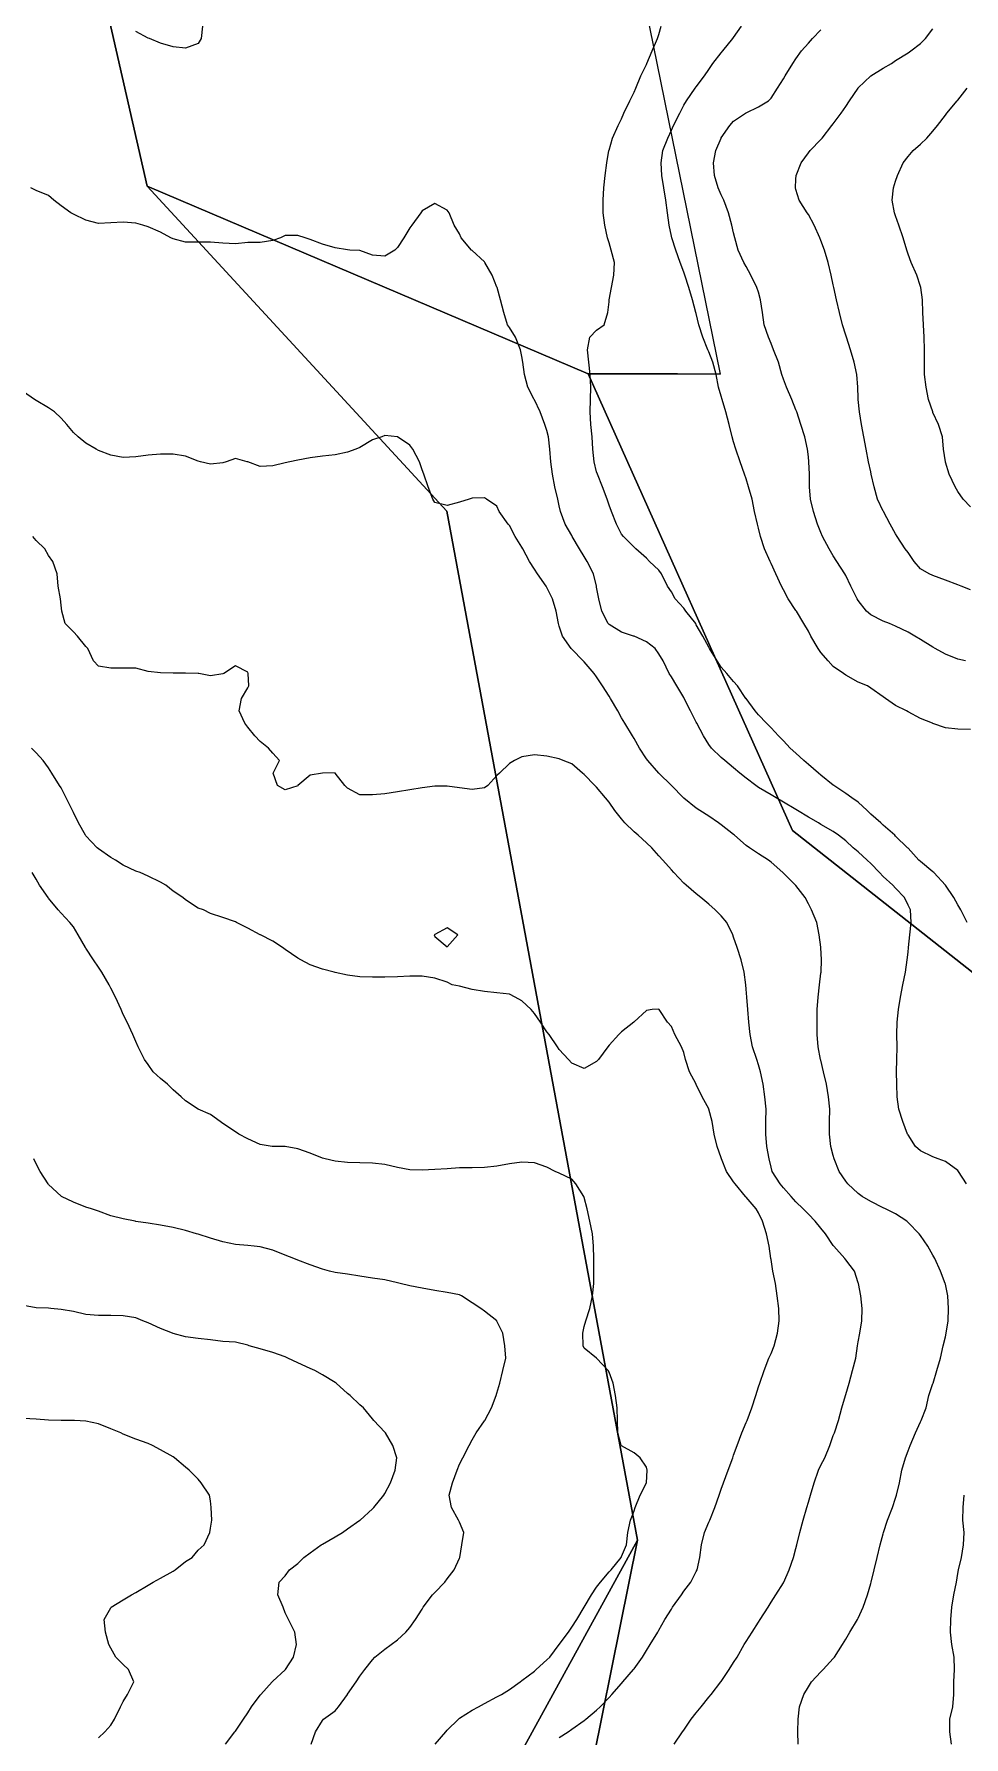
# Model space of a CAD drawing. Extents: x -921 to 579, y -863 to 637.
# Drawn here: x 78.2 to 323.7, y -232.9 to 217 of the extents above; entities that cross this region are included whole.
import ezdxf

# ---------------------------------------------------------------- set-up
doc = ezdxf.new("R2010")
doc.units = 0

msp = doc.modelspace()

# ---------------------------------------------------------------- linework, layer by layer
at = {"layer": 'CONTOURS'}
for points in [[(122.6481, 219.0945, 1520), (122.3266, 215.805, 1520), (121.4831, 214.4627, 1520), (118.1937, 213.2596, 1520), (114.9042, 213.6168, 1520), (111.6147, 214.5447, 1520), (108.6303, 215.805, 1520), (108.3252, 215.9265, 1520), (105.0358, 217.6478, 1520)], [(324.6262, -17.7477, 1520), (322.9001, -14.4582, 1520), (322.141, -13.0802, 1520), (321.0362, -11.1687, 1520), (318.8585, -7.8792, 1520), (318.8515, -7.8701, 1520), (315.7943, -4.5898, 1520), (315.5621, -4.3533, 1520), (312.2726, -1.6189, 1520), (311.8593, -1.3003, 1520), (308.9831, 1.8702, 1520), (308.8653, 1.9892, 1520), (305.6937, 5.0529, 1520), (305.4537, 5.2787, 1520), (302.4042, 7.9746, 1520), (301.786, 8.5681, 1520), (299.1147, 10.8485, 1520), (298.1666, 11.8576, 1520), (295.8252, 13.9907, 1520), (294.133, 15.1471, 1520), (292.5358, 16.3331, 1520), (289.359, 18.4366, 1520), (289.2463, 18.5245, 1520), (285.9568, 21.1724, 1520), (285.3187, 21.726, 1520), (282.6673, 23.9948, 1520), (281.4436, 25.0155, 1520), (279.3779, 26.9441, 1520), (277.844, 28.305, 1520), (276.0884, 30.2109, 1520), (274.7496, 31.5945, 1520), (272.7989, 33.6539, 1520), (271.609, 34.8839, 1520), (269.5094, 37.1417, 1520), (268.6186, 38.1734, 1520), (266.22, 41.4113, 1520), (266.1813, 41.4629, 1520), (263.9209, 44.7523, 1520), (262.9305, 45.8817, 1520), (261.0898, 48.0418, 1520), (259.641, 49.7212, 1520), (258.5514, 51.3313, 1520), (256.5794, 54.6208, 1520), (256.3515, 55.003, 1520), (254.8016, 57.9102, 1520), (253.0621, 60.9025, 1520), (252.9011, 61.1997, 1520), (250.3395, 64.4892, 1520), (249.7726, 65.2441, 1520), (247.5088, 67.7787, 1520), (246.4831, 69.6075, 1520), (245.4236, 71.0681, 1520), (243.8522, 74.3576, 1520), (243.1937, 75.3125, 1520), (240.7438, 77.6471, 1520), (239.9042, 78.5073, 1520), (237.0653, 80.9366, 1520), (236.6147, 81.3686, 1520), (233.8682, 84.226, 1520), (233.3252, 84.8067, 1520), (232.0078, 87.5155, 1520), (230.6389, 90.805, 1520), (230.0358, 92.4689, 1520), (229.5436, 94.0945, 1520), (228.3019, 97.3839, 1520), (226.9491, 100.6734, 1520), (226.7463, 101.2989, 1520), (226.0897, 103.9629, 1520), (225.7775, 107.2523, 1520), (225.5577, 110.5418, 1520), (225.2039, 113.8313, 1520), (225.0473, 117.1208, 1520), (225.1086, 120.4102, 1520), (225.179, 123.6997, 1520), (225.048, 126.9892, 1520), (224.6562, 130.2787, 1520), (224.3246, 133.5681, 1520), (224.9184, 136.8576, 1520), (226.7463, 138.7139, 1520), (228.731, 140.1471, 1520), (229.6656, 143.4366, 1520), (230.0358, 146.2192, 1520), (230.0833, 146.726, 1520), (230.6948, 150.0155, 1520), (231.3135, 153.305, 1520), (231.5058, 156.5945, 1520), (230.5959, 159.8839, 1520), (230.0358, 161.8455, 1520), (229.6273, 163.1734, 1520), (228.8746, 166.4629, 1520), (228.494, 169.7523, 1520), (228.4585, 173.0418, 1520), (228.663, 176.3313, 1520), (229.001, 179.6208, 1520), (229.4167, 182.9102, 1520), (229.9957, 186.1997, 1520), (230.0358, 186.3234, 1520), (230.9688, 189.4892, 1520), (232.3936, 192.7787, 1520), (233.3252, 194.6139, 1520), (233.9708, 196.0681, 1520), (235.5016, 199.3576, 1520), (236.6147, 201.5905, 1520), (237.0756, 202.6471, 1520), (238.423, 205.9366, 1520), (239.9042, 208.9334, 1520), (240.0292, 209.226, 1520), (241.4214, 212.5155, 1520), (242.8591, 215.805, 1520), (243.1937, 216.8652, 1520), (243.8254, 219.0945, 1520)], [(325.4305, 33.2191, 1510), (322.141, 33.3228, 1510), (318.8515, 33.701, 1510), (315.5621, 34.8079, 1510), (315.4028, 34.8839, 1510), (312.2726, 36.1567, 1510), (308.9831, 37.9361, 1510), (308.5923, 38.1734, 1510), (305.6937, 39.5718, 1510), (302.9912, 41.4629, 1510), (302.4042, 41.8312, 1510), (299.1147, 44.1382, 1510), (298.3065, 44.7523, 1510), (295.8252, 45.6924, 1510), (292.5358, 47.5617, 1510), (291.9316, 48.0418, 1510), (289.2463, 49.8593, 1510), (287.8691, 51.3313, 1510), (285.9568, 53.6045, 1510), (285.2578, 54.6208, 1510), (283.3348, 57.9102, 1510), (282.6673, 59.1765, 1510), (281.4324, 61.1997, 1510), (279.501, 64.4892, 1510), (279.3779, 64.7122, 1510), (277.3247, 67.7787, 1510), (276.0884, 70.1332, 1510), (275.5915, 71.0681, 1510), (274.049, 74.3576, 1510), (272.7989, 77.1179, 1510), (272.5582, 77.6471, 1510), (271.1126, 80.9366, 1510), (270.0589, 84.226, 1510), (269.5094, 86.4262, 1510), (269.2125, 87.5155, 1510), (268.439, 90.805, 1510), (267.7981, 94.0945, 1510), (266.839, 97.3839, 1510), (266.22, 99.4503, 1510), (265.8163, 100.6734, 1510), (264.6771, 103.9629, 1510), (263.5028, 107.2523, 1510), (262.9305, 109.2374, 1510), (262.503, 110.5418, 1510), (261.7406, 113.8313, 1510), (260.8557, 117.1208, 1510), (259.9069, 120.4102, 1510), (259.641, 121.3087, 1510), (258.9678, 123.6997, 1510), (258.2927, 126.9892, 1510), (257.3887, 130.2787, 1510), (256.3515, 133.0304, 1510), (256.1452, 133.5681, 1510), (254.8178, 136.8576, 1510), (253.7717, 140.1471, 1510), (253.0621, 143.0992, 1510), (252.9835, 143.4366, 1510), (252.0949, 146.726, 1510), (251.1245, 150.0155, 1510), (250.0259, 153.305, 1510), (249.7726, 154.0555, 1510), (248.8445, 156.5945, 1510), (247.6879, 159.8839, 1510), (246.5922, 163.1734, 1510), (246.4831, 163.5784, 1510), (245.9389, 166.4629, 1510), (245.4722, 169.7523, 1510), (245.0088, 173.0418, 1510), (244.5075, 176.3313, 1510), (243.9865, 179.6208, 1510), (243.7845, 182.9102, 1510), (244.2695, 186.1997, 1510), (245.5699, 189.4892, 1510), (246.4831, 191.5741, 1510), (247.0354, 192.7787, 1510), (248.6724, 196.0681, 1510), (249.7726, 198.1721, 1510), (250.5055, 199.3576, 1510), (252.7889, 202.6471, 1510), (253.0621, 203.047, 1510), (255.2626, 205.9366, 1510), (256.3515, 207.5999, 1510), (257.4294, 209.226, 1510), (259.641, 211.976, 1510), (260.0664, 212.5155, 1510), (262.7293, 215.805, 1510), (262.9305, 216.0747, 1510), (264.9731, 219.0945, 1510)], [(324.1877, 51.3313, 1500), (322.141, 51.8036, 1500), (318.8515, 53.1512, 1500), (316.1859, 54.6208, 1500), (315.5621, 55.0061, 1500), (312.2726, 57.0309, 1500), (310.7636, 57.9102, 1500), (308.9831, 58.9037, 1500), (305.6937, 60.4974, 1500), (304.0948, 61.1997, 1500), (302.4042, 61.8739, 1500), (299.1147, 63.5387, 1500), (297.9893, 64.4892, 1500), (295.8252, 67.3219, 1500), (295.52, 67.7787, 1500), (293.9146, 71.0681, 1500), (292.5358, 73.9201, 1500), (292.3117, 74.3576, 1500), (290.2158, 77.6471, 1500), (289.2463, 79.1188, 1500), (288.125, 80.9366, 1500), (286.4198, 84.226, 1500), (285.9568, 85.2783, 1500), (285.0937, 87.5155, 1500), (284.0243, 90.805, 1500), (283.1909, 94.0945, 1500), (282.9351, 97.3839, 1500), (282.9138, 100.6734, 1500), (282.8097, 103.9629, 1500), (282.6673, 105.274, 1500), (282.4253, 107.2523, 1500), (281.6959, 110.5418, 1500), (280.7082, 113.8313, 1500), (279.5924, 117.1208, 1500), (279.3779, 117.6621, 1500), (278.3122, 120.4102, 1500), (276.8448, 123.6997, 1500), (276.0884, 125.8062, 1500), (275.6867, 126.9892, 1500), (274.752, 130.2787, 1500), (273.4943, 133.5681, 1500), (272.7989, 135.2403, 1500), (272.1133, 136.8576, 1500), (270.9802, 140.1471, 1500), (270.5694, 143.4366, 1500), (270.0487, 146.726, 1500), (269.5094, 148.7706, 1500), (269.0741, 150.0155, 1500), (267.485, 153.305, 1500), (266.22, 155.5645, 1500), (265.6279, 156.5945, 1500), (264.1067, 159.8839, 1500), (263.2804, 163.1734, 1500), (262.9305, 164.4969, 1500), (262.485, 166.4629, 1500), (261.5269, 169.7523, 1500), (260.2911, 173.0418, 1500), (259.641, 174.5216, 1500), (258.8301, 176.3313, 1500), (257.8889, 179.6208, 1500), (257.6134, 182.9102, 1500), (258.1923, 186.1997, 1500), (259.6171, 189.4892, 1500), (259.641, 189.5268, 1500), (261.9035, 192.7787, 1500), (262.9305, 193.9405, 1500), (266.0545, 196.0681, 1500), (266.22, 196.1792, 1500), (269.5094, 197.7084, 1500), (272.133, 199.3576, 1500), (272.7989, 200.0446, 1500), (274.4677, 202.6471, 1500), (276.0884, 205.1157, 1500), (276.5428, 205.9366, 1500), (278.5904, 209.226, 1500), (279.3779, 210.4691, 1500), (280.8546, 212.5155, 1500), (282.6673, 214.5973, 1500), (283.7801, 215.805, 1500), (285.9568, 218.1315, 1500)], [(325.4305, 70.1267, 1490), (323.045, 71.0681, 1490), (322.141, 71.4216, 1490), (318.8515, 72.6882, 1490), (315.5621, 73.932, 1490), (314.5635, 74.3576, 1490), (312.2726, 75.6668, 1490), (310.5939, 77.6471, 1490), (308.9831, 79.9542, 1490), (308.2353, 80.9366, 1490), (306.1187, 84.226, 1490), (305.6937, 84.9583, 1490), (304.2342, 87.5155, 1490), (302.4642, 90.805, 1490), (302.4042, 90.9161, 1490), (300.9482, 94.0945, 1490), (300.0201, 97.3839, 1490), (299.2478, 100.6734, 1490), (299.1147, 101.2832, 1490), (298.5424, 103.9629, 1490), (297.8915, 107.2523, 1490), (297.2868, 110.5418, 1490), (296.7274, 113.8313, 1490), (296.1685, 117.1208, 1490), (295.8358, 120.4102, 1490), (295.8252, 120.7581, 1490), (295.7238, 123.6997, 1490), (295.4854, 126.9892, 1490), (294.7116, 130.2787, 1490), (293.7785, 133.5681, 1490), (292.6911, 136.8576, 1490), (292.5358, 137.3923, 1490), (291.698, 140.1471, 1490), (290.8936, 143.4366, 1490), (290.1114, 146.726, 1490), (289.3967, 150.0155, 1490), (289.2463, 150.6843, 1490), (288.6861, 153.305, 1490), (287.883, 156.5945, 1490), (286.8768, 159.8839, 1490), (285.9568, 162.3974, 1490), (285.6726, 163.1734, 1490), (284.2236, 166.4629, 1490), (282.6673, 169.277, 1490), (282.3622, 169.7523, 1490), (280.2531, 173.0418, 1490), (279.3779, 175.8614, 1490), (279.2327, 176.3313, 1490), (279.3779, 178.5892, 1490), (279.447, 179.6208, 1490), (280.7333, 182.9102, 1490), (282.6673, 185.5752, 1490), (283.1385, 186.1997, 1490), (285.9568, 189.1095, 1490), (286.2769, 189.4892, 1490), (288.8752, 192.7787, 1490), (289.2463, 193.2636, 1490), (291.3455, 196.0681, 1490), (292.5358, 197.7998, 1490), (293.551, 199.3576, 1490), (295.7657, 202.6471, 1490), (295.8252, 202.7232, 1490), (299.1147, 205.9006, 1490), (299.1656, 205.9366, 1490), (302.4042, 207.9665, 1490), (304.5854, 209.226, 1490), (305.6937, 209.9663, 1490), (308.9831, 212.0308, 1490), (309.6874, 212.5155, 1490), (312.2726, 214.5207, 1490), (313.5473, 215.805, 1490), (315.5621, 218.3503, 1490)], [(325.4305, 92.0485, 1480), (323.4974, 94.0945, 1480), (322.141, 96.101, 1480), (321.4135, 97.3839, 1480), (319.8037, 100.6734, 1480), (318.8515, 103.8822, 1480), (318.8307, 103.9629, 1480), (318.3758, 107.2523, 1480), (318.0758, 110.5418, 1480), (317.0185, 113.8313, 1480), (315.5621, 117.0245, 1480), (315.5156, 117.1208, 1480), (314.3446, 120.4102, 1480), (313.7436, 123.6997, 1480), (313.3662, 126.9892, 1480), (313.308, 130.2787, 1480), (313.2937, 133.5681, 1480), (313.2071, 136.8576, 1480), (313.0256, 140.1471, 1480), (312.8497, 143.4366, 1480), (312.766, 146.726, 1480), (312.3396, 150.0155, 1480), (312.2726, 150.238, 1480), (311.2955, 153.305, 1480), (309.7957, 156.5945, 1480), (308.9831, 158.7937, 1480), (308.643, 159.8839, 1480), (307.7287, 163.1734, 1480), (306.5319, 166.4629, 1480), (305.6937, 168.9744, 1480), (305.4151, 169.7523, 1480), (304.8239, 173.0418, 1480), (305.1107, 176.3313, 1480), (305.6937, 178.1423, 1480), (306.1534, 179.6208, 1480), (307.6979, 182.9102, 1480), (308.9831, 184.6551, 1480), (310.3076, 186.1997, 1480), (312.2726, 187.8474, 1480), (313.9525, 189.4892, 1480), (315.5621, 191.3411, 1480), (316.7286, 192.7787, 1480), (318.8515, 195.5631, 1480), (319.2371, 196.0681, 1480), (321.9924, 199.3576, 1480), (322.141, 199.5212, 1480), (324.5535, 202.6471, 1480)], [(324.4441, -86.8266, 1530), (322.3336, -83.5371, 1530), (322.141, -83.3287, 1530), (318.8515, -80.895, 1530), (316.9301, -80.2477, 1530), (315.5621, -79.6795, 1530), (312.2726, -78.0967, 1530), (310.983, -76.9582, 1530), (308.9831, -73.9003, 1530), (308.8803, -73.6687, 1530), (307.5861, -70.3792, 1530), (306.5494, -67.0898, 1530), (306.129, -63.8003, 1530), (305.9851, -60.5108, 1530), (305.9503, -57.2213, 1530), (305.99, -53.9319, 1530), (306.0708, -50.6424, 1530), (306.0009, -47.3529, 1530), (306.12, -44.0634, 1530), (306.4506, -40.774, 1530), (306.9625, -37.4845, 1530), (307.6183, -34.195, 1530), (308.3421, -30.9055, 1530), (308.7667, -27.6161, 1530), (308.9831, -25.6004, 1530), (309.1292, -24.3266, 1530), (309.4903, -21.0371, 1530), (309.7621, -17.7477, 1530), (309.5958, -14.4582, 1530), (308.9831, -13.1696, 1530), (308.083, -11.1687, 1530), (305.6937, -8.727, 1530), (304.9385, -7.8792, 1530), (302.4042, -5.6386, 1530), (301.4524, -4.5898, 1530), (299.1147, -2.178, 1530), (298.1885, -1.3003, 1530), (295.8252, 0.879, 1530), (294.5131, 1.9892, 1530), (292.5358, 3.8134, 1530), (290.647, 5.2787, 1530), (289.2463, 6.3105, 1530), (285.9568, 8.1697, 1530), (285.2942, 8.5681, 1530), (282.6673, 10.1047, 1530), (279.7949, 11.8576, 1530), (279.3779, 12.1053, 1530), (276.0884, 14.0576, 1530), (274.1368, 15.1471, 1530), (272.7989, 15.9282, 1530), (269.5094, 17.9294, 1530), (268.7897, 18.4366, 1530), (266.22, 20.3283, 1530), (264.5564, 21.726, 1530), (262.9305, 23.1042, 1530), (260.5984, 25.0155, 1530), (259.641, 25.8611, 1530), (257.0549, 28.305, 1530), (256.3515, 29.3088, 1530), (254.94, 31.5945, 1530), (253.2187, 34.8839, 1530), (253.0621, 35.1985, 1530), (251.564, 38.1734, 1530), (249.8869, 41.4629, 1530), (249.7726, 41.6619, 1530), (247.945, 44.7523, 1530), (246.4831, 47.1486, 1530), (245.9097, 48.0418, 1530), (244.2741, 51.3313, 1530), (243.1937, 53.2441, 1530), (242.2257, 54.6208, 1530), (239.9042, 56.419, 1530), (236.6147, 57.8547, 1530), (236.4782, 57.9102, 1530), (233.3252, 58.9762, 1530), (230.0358, 60.9949, 1530), (229.7937, 61.1997, 1530), (228.1383, 64.4892, 1530), (227.3244, 67.7787, 1530), (226.7463, 70.8024, 1530), (226.7035, 71.0681, 1530), (225.8761, 74.3576, 1530), (224.2117, 77.6471, 1530), (223.4568, 78.9628, 1530), (222.2229, 80.9366, 1530), (220.293, 84.226, 1530), (220.1673, 84.4763, 1530), (218.4574, 87.5155, 1530), (217.1958, 90.805, 1530), (216.8779, 92.3328, 1530), (216.4675, 94.0945, 1530), (215.7143, 97.3839, 1530), (215.0659, 100.6734, 1530), (214.6189, 103.9629, 1530), (214.4091, 107.2523, 1530), (214.0428, 110.5418, 1530), (213.5884, 112.2397, 1530), (213.0976, 113.8313, 1530), (211.7958, 117.1208, 1530), (210.2989, 120.3451, 1530), (210.2593, 120.4102, 1530), (208.5993, 123.6997, 1530), (207.7221, 126.9892, 1530), (207.2721, 130.2787, 1530), (207.0094, 131.755, 1530), (206.6246, 133.5681, 1530), (205.3146, 136.8576, 1530), (203.72, 139.4427, 1530), (203.2367, 140.1471, 1530), (202.2341, 143.4366, 1530), (201.3517, 146.726, 1530), (200.4554, 150.0155, 1530), (200.4305, 150.0929, 1530), (199.1574, 153.305, 1530), (197.263, 156.5945, 1530), (197.141, 156.7588, 1530), (193.8515, 159.7993, 1530), (193.741, 159.8839, 1530), (190.995, 163.1734, 1530), (190.5621, 164.1804, 1530), (189.0866, 166.4629, 1530), (187.7892, 169.7523, 1530), (187.2726, 170.4267, 1530), (183.9831, 172.1729, 1530), (180.6937, 170.2664, 1530), (180.3029, 169.7523, 1530), (177.9273, 166.4629, 1530), (177.4042, 165.7503, 1530), (175.8086, 163.1734, 1530), (174.1147, 160.5759, 1530), (173.4694, 159.8839, 1530), (170.8252, 158.2984, 1530), (167.5358, 158.5663, 1530), (164.2463, 159.7487, 1530), (161.5361, 159.8839, 1530), (160.9568, 159.9301, 1530), (157.6673, 160.4646, 1530), (154.3779, 161.4547, 1530), (151.0884, 162.6594, 1530), (149.762, 163.1734, 1530), (147.7989, 163.7858, 1530), (144.5094, 163.7409, 1530), (143.2194, 163.1734, 1530), (141.22, 162.3981, 1530), (137.9305, 161.8925, 1530), (134.641, 161.9218, 1530), (131.3515, 161.5623, 1530), (128.0621, 161.7364, 1530), (124.7726, 161.9943, 1530), (121.4831, 162.016, 1530), (118.1937, 161.9776, 1530), (114.9042, 162.8317, 1530), (114.2843, 163.1734, 1530), (111.6147, 164.6085, 1530), (108.3252, 166.0632, 1530), (106.8776, 166.4629, 1530), (105.0358, 167.0318, 1530), (101.7463, 167.2331, 1530), (98.4568, 167.1015, 1530), (95.1673, 166.9288, 1530), (91.8779, 167.7797, 1530), (88.5884, 169.3657, 1530), (87.8929, 169.7523, 1530), (85.2989, 171.5497, 1530), (83.4151, 173.0418, 1530), (82.0094, 174.2852, 1530), (78.72, 175.6546, 1530), (77.3278, 176.3313, 1530)], [(279.939, -234.8529, 1540), (279.8619, -231.5634, 1540), (279.9935, -228.274, 1540), (280.2899, -224.9845, 1540), (281.488, -221.695, 1540), (282.6673, -219.6985, 1540), (283.5202, -218.4055, 1540), (285.9568, -215.7505, 1540), (286.57, -215.1161, 1540), (289.2463, -212.2535, 1540), (289.5735, -211.8266, 1540), (291.6576, -208.5371, 1540), (292.5358, -207.0863, 1540), (293.6096, -205.2477, 1540), (295.5997, -201.9582, 1540), (295.8252, -201.5446, 1540), (297.1037, -198.6687, 1540), (298.2435, -195.3792, 1540), (299.1147, -192.4371, 1540), (299.2076, -192.0898, 1540), (300.0567, -188.8003, 1540), (300.8398, -185.5108, 1540), (301.6067, -182.2213, 1540), (302.4042, -179.2506, 1540), (302.4977, -178.9319, 1540), (303.5592, -175.6424, 1540), (304.8448, -172.3529, 1540), (305.6937, -169.8698, 1540), (305.9586, -169.0634, 1540), (306.7347, -165.774, 1540), (307.3215, -162.4845, 1540), (308.3229, -159.195, 1540), (308.9831, -157.3254, 1540), (309.5178, -155.9055, 1540), (310.9384, -152.6161, 1540), (312.2726, -149.6926, 1540), (312.4349, -149.3266, 1540), (313.7606, -146.0371, 1540), (314.5112, -142.7477, 1540), (315.5621, -139.5468, 1540), (315.5885, -139.4582, 1540), (316.6173, -136.1687, 1540), (317.5244, -132.8792, 1540), (318.2931, -129.5898, 1540), (318.8515, -127.2295, 1540), (319.071, -126.3003, 1540), (319.5518, -123.0108, 1540), (319.6947, -119.7213, 1540), (319.4625, -116.4319, 1540), (318.8515, -113.2808, 1540), (318.8228, -113.1424, 1540), (317.5625, -109.8529, 1540), (316.0231, -106.5634, 1540), (315.5621, -105.6997, 1540), (314.1939, -103.274, 1540), (312.2726, -100.4607, 1540), (311.9064, -99.9845, 1540), (308.9831, -96.992, 1540), (308.6459, -96.695, 1540), (305.6937, -94.7479, 1540), (303.0351, -93.4055, 1540), (302.4042, -93.1366, 1540), (299.1147, -91.4566, 1540), (296.8922, -90.1161, 1540), (295.8252, -89.3674, 1540), (293.0855, -86.8266, 1540), (292.5358, -86.1138, 1540), (290.7964, -83.5371, 1540), (289.4915, -80.2477, 1540), (289.2463, -79.3272, 1540), (288.6303, -76.9582, 1540), (288.2312, -73.6687, 1540), (288.1977, -70.3792, 1540), (288.2933, -67.0898, 1540), (288.0152, -63.8003, 1540), (287.4109, -60.5108, 1540), (286.6745, -57.2213, 1540), (285.9568, -54.1446, 1540), (285.9064, -53.9319, 1540), (285.2758, -50.6424, 1540), (284.989, -47.3529, 1540), (284.9403, -44.0634, 1540), (285.0196, -40.774, 1540), (285.2091, -37.4845, 1540), (285.5548, -34.195, 1540), (285.9568, -31.1713, 1540), (285.9948, -30.9055, 1540), (286.1219, -27.6161, 1540), (285.962, -24.3266, 1540), (285.9568, -24.2841, 1540), (285.5495, -21.0371, 1540), (284.9001, -17.7477, 1540), (283.4637, -14.4582, 1540), (282.6673, -12.8475, 1540), (281.8387, -11.1687, 1540), (279.3779, -8.0195, 1540), (279.2655, -7.8792, 1540), (276.0884, -4.7481, 1540), (275.9328, -4.5898, 1540), (272.7989, -1.8317, 1540), (272.1036, -1.3003, 1540), (269.5094, 0.3768, 1540), (267.1344, 1.9892, 1540), (266.22, 2.6197, 1540), (263.1644, 5.2787, 1540), (262.9305, 5.4676, 1540), (259.641, 8.0668, 1540), (258.9553, 8.5681, 1540), (256.3515, 10.3651, 1540), (253.9842, 11.8576, 1540), (253.0621, 12.4871, 1540), (249.7726, 15.0451, 1540), (249.6663, 15.1471, 1540), (246.5111, 18.4366, 1540), (246.4831, 18.4667, 1540), (243.1937, 21.6859, 1540), (243.1538, 21.726, 1540), (240.2541, 25.0155, 1540), (239.9042, 25.509, 1540), (238.0816, 28.305, 1540), (236.6147, 30.8115, 1540), (236.2108, 31.5945, 1540), (234.212, 34.8839, 1540), (233.3252, 36.2857, 1540), (232.3165, 38.1734, 1540), (230.4418, 41.4629, 1540), (230.0358, 42.0722, 1540), (228.2659, 44.7523, 1540), (226.7463, 47.1411, 1540), (226.1341, 48.0418, 1540), (223.4568, 51.0716, 1540), (223.2166, 51.3313, 1540), (220.1673, 54.4687, 1540), (220.0298, 54.6208, 1540), (217.6954, 57.9102, 1540), (216.8779, 60.4955, 1540), (216.6385, 61.1997, 1540), (216.0404, 64.4892, 1540), (215.1011, 67.7787, 1540), (213.5884, 70.7873, 1540), (213.4151, 71.0681, 1540), (211.1435, 74.3576, 1540), (210.2989, 75.6175, 1540), (209.0119, 77.6471, 1540), (207.2397, 80.9366, 1540), (207.0094, 81.3739, 1540), (205.2682, 84.226, 1540), (203.72, 87.1119, 1540), (203.3584, 87.5155, 1540), (200.9848, 90.805, 1540), (200.4305, 92.1951, 1540), (197.6601, 94.0945, 1540), (197.141, 94.4311, 1540), (193.8515, 94.3196, 1540), (193.0727, 94.0945, 1540), (190.5621, 93.256, 1540), (187.2726, 92.416, 1540), (183.9831, 93.2229, 1540), (183.5249, 94.0945, 1540), (182.2552, 97.3839, 1540), (181.1336, 100.6734, 1540), (180.6937, 101.7988, 1540), (179.9486, 103.9629, 1540), (178.2334, 107.2523, 1540), (177.4042, 108.3219, 1540), (174.1894, 110.5418, 1540), (174.1147, 110.5929, 1540), (170.8252, 110.925, 1540), (170.0041, 110.5418, 1540), (167.5358, 109.7515, 1540), (164.2463, 107.7699, 1540), (163.18, 107.2523, 1540), (160.9568, 106.4709, 1540), (157.6673, 105.8224, 1540), (154.3779, 105.4569, 1540), (151.0884, 105.0317, 1540), (147.7989, 104.4172, 1540), (145.7213, 103.9629, 1540), (144.5094, 103.6469, 1540), (141.22, 102.927, 1540), (137.9305, 102.7449, 1540), (134.641, 103.9314, 1540), (134.484, 103.9629, 1540), (131.3515, 104.8694, 1540), (128.9238, 103.9629, 1540), (128.0621, 103.6499, 1540), (124.7726, 103.2901, 1540), (122.1672, 103.9629, 1540), (121.4831, 104.0906, 1540), (118.1937, 105.4379, 1540), (114.9042, 105.9377, 1540), (111.6147, 105.9652, 1540), (108.3252, 105.6725, 1540), (105.0358, 105.2516, 1540), (101.7463, 105.0816, 1540), (98.4568, 105.7315, 1540), (95.1673, 106.9579, 1540), (94.5827, 107.2523, 1540), (91.8779, 108.8992, 1540), (89.8523, 110.5418, 1540), (88.5884, 111.6925, 1540), (86.8485, 113.8313, 1540), (85.2989, 115.4478, 1540), (83.6114, 117.1208, 1540), (82.0094, 118.2301, 1540), (78.72, 120.1738, 1540), (78.285, 120.4102, 1540), (75.4305, 122.4123, 1540)], [(247.2102, -234.8529, 1550), (249.462, -231.5634, 1550), (249.7726, -231.1442, 1550), (251.7419, -228.274, 1550), (253.0621, -226.58, 1550), (254.3178, -224.9845, 1550), (256.3515, -222.4779, 1550), (257.0032, -221.695, 1550), (259.5761, -218.4055, 1550), (259.641, -218.3139, 1550), (261.7329, -215.1161, 1550), (262.9305, -213.2866, 1550), (263.8488, -211.8266, 1550), (265.7343, -208.5371, 1550), (266.22, -207.751, 1550), (267.8447, -205.2477, 1550), (269.5094, -202.6057, 1550), (269.9701, -201.9582, 1550), (272.0637, -198.6687, 1550), (272.7989, -197.3281, 1550), (274.0594, -195.3792, 1550), (276.0884, -192.2584, 1550), (276.1742, -192.0898, 1550), (277.5876, -188.8003, 1550), (278.7141, -185.5108, 1550), (279.3779, -183.2008, 1550), (279.6455, -182.2213, 1550), (280.376, -178.9319, 1550), (281.2834, -175.6424, 1550), (282.2607, -172.3529, 1550), (282.6673, -170.9213, 1550), (283.1972, -169.0634, 1550), (284.1833, -165.774, 1550), (285.3089, -162.4845, 1550), (285.9568, -161.1729, 1550), (286.9827, -159.195, 1550), (288.338, -155.9055, 1550), (289.2463, -153.3257, 1550), (289.5189, -152.6161, 1550), (290.5935, -149.3266, 1550), (291.503, -146.0371, 1550), (292.4433, -142.7477, 1550), (292.5358, -142.4355, 1550), (293.4066, -139.4582, 1550), (294.346, -136.1687, 1550), (295.1577, -132.8792, 1550), (295.6325, -129.5898, 1550), (295.8252, -128.5484, 1550), (296.2476, -126.3003, 1550), (296.7617, -123.0108, 1550), (296.888, -119.7213, 1550), (296.511, -116.4319, 1550), (295.885, -113.1424, 1550), (295.8252, -112.9544, 1550), (294.88, -109.8529, 1550), (292.5358, -106.9032, 1550), (292.2885, -106.5634, 1550), (289.3589, -103.274, 1550), (289.2463, -103.1471, 1550), (287.1789, -99.9845, 1550), (285.9568, -98.481, 1550), (284.4584, -96.695, 1550), (282.6673, -94.8324, 1550), (281.299, -93.4055, 1550), (279.3779, -91.5397, 1550), (278.0941, -90.1161, 1550), (276.0884, -87.8904, 1550), (275.2457, -86.8266, 1550), (273.086, -83.5371, 1550), (272.7989, -82.4036, 1550), (272.2824, -80.2477, 1550), (271.6959, -76.9582, 1550), (271.4392, -73.6687, 1550), (271.4278, -70.3792, 1550), (271.4788, -67.0898, 1550), (271.1783, -63.8003, 1550), (270.748, -60.5108, 1550), (270.0449, -57.2213, 1550), (269.5094, -55.3954, 1550), (269.0075, -53.9319, 1550), (267.9468, -50.6424, 1550), (267.3273, -47.3529, 1550), (266.9398, -44.0634, 1550), (266.6484, -40.774, 1550), (266.3734, -37.4845, 1550), (266.22, -35.3596, 1550), (266.1393, -34.195, 1550), (265.6949, -30.9055, 1550), (264.9257, -27.6161, 1550), (263.8673, -24.3266, 1550), (262.9305, -21.6727, 1550), (262.6767, -21.0371, 1550), (261.116, -17.7477, 1550), (259.641, -16.0116, 1550), (258.0186, -14.4582, 1550), (256.3515, -12.9433, 1550), (254.2305, -11.1687, 1550), (253.0621, -10.1932, 1550), (250.3585, -7.8792, 1550), (249.7726, -7.376, 1550), (247.1738, -4.5898, 1550), (246.4831, -3.8574, 1550), (244.2333, -1.3003, 1550), (243.1937, -0.1565, 1550), (241.32, 1.9892, 1550), (239.9042, 3.2946, 1550), (237.7253, 5.2787, 1550), (236.6147, 6.1579, 1550), (234.1548, 8.5681, 1550), (233.3252, 9.6248, 1550), (231.5418, 11.8576, 1550), (230.0358, 14.0461, 1550), (229.0482, 15.1471, 1550), (226.7463, 18.0043, 1550), (226.2802, 18.4366, 1550), (223.4568, 21.379, 1550), (223.0137, 21.726, 1550), (220.1673, 24.162, 1550), (217.8686, 25.0155, 1550), (216.8779, 25.454, 1550), (213.5884, 26.2161, 1550), (210.2989, 26.5552, 1550), (207.0094, 25.9903, 1550), (205.0811, 25.0155, 1550), (203.72, 24.2152, 1550), (201.1072, 21.726, 1550), (200.4305, 21.0942, 1550), (198.0198, 18.4366, 1550), (197.141, 17.8014, 1550), (193.8515, 17.3749, 1550), (190.5621, 17.8288, 1550), (187.2726, 18.2814, 1550), (183.9831, 18.2214, 1550), (180.6937, 17.8189, 1550), (177.4042, 17.3037, 1550), (174.1147, 16.7598, 1550), (170.8252, 16.1972, 1550), (167.5358, 15.9546, 1550), (164.2463, 15.9311, 1550), (160.9568, 17.6929, 1550), (160.2343, 18.4366, 1550), (157.7257, 21.726, 1550), (157.6673, 21.768, 1550), (154.3779, 21.7345, 1550), (154.3254, 21.726, 1550), (151.0884, 21.1382, 1550), (147.8606, 18.4366, 1550), (147.7989, 18.3476, 1550), (144.5094, 17.2555, 1550), (142.4726, 18.4366, 1550), (141.344, 21.726, 1550), (143.0178, 25.0155, 1550), (141.22, 26.9408, 1550), (140.1102, 28.305, 1550), (137.9305, 30.1024, 1550), (136.5185, 31.5945, 1550), (134.641, 33.837, 1550), (133.8741, 34.8839, 1550), (132.361, 38.1734, 1550), (132.9492, 41.4629, 1550), (134.641, 44.2199, 1550), (134.8609, 44.7523, 1550), (134.7231, 48.0418, 1550), (134.641, 48.3514, 1550), (131.3515, 50.008, 1550), (128.2913, 48.0418, 1550), (128.0621, 47.9552, 1550), (124.7726, 47.4202, 1550), (121.6595, 48.0418, 1550), (121.4831, 48.0689, 1550), (118.1937, 48.1088, 1550), (114.9042, 48.1562, 1550), (111.6147, 48.198, 1550), (108.3252, 48.5542, 1550), (105.0358, 49.395, 1550), (101.7463, 49.4233, 1550), (98.4568, 49.4547, 1550), (95.1673, 49.9943, 1550), (93.8658, 51.3313, 1550), (92.347, 54.6208, 1550), (91.8779, 55.153, 1550), (89.6551, 57.9102, 1550), (88.5884, 59.0349, 1550), (86.411, 61.1997, 1550), (85.5359, 64.4892, 1550), (85.2989, 66.0565, 1550), (85.1745, 67.7787, 1550), (84.5123, 71.0681, 1550), (84.2611, 74.3576, 1550), (83.1561, 77.6471, 1550), (82.0094, 79.1809, 1550), (81.0441, 80.9366, 1550), (78.72, 83.204, 1550), (77.8491, 84.226, 1550)], [(216.8779, -233.0789, 1560), (219.194, -231.5634, 1560), (220.1673, -230.8961, 1560), (223.4568, -228.5705, 1560), (223.8953, -228.274, 1560), (226.7463, -225.831, 1560), (227.6528, -224.9845, 1560), (230.0358, -222.519, 1560), (230.7687, -221.695, 1560), (233.3252, -218.7921, 1560), (233.6675, -218.4055, 1560), (236.4616, -215.1161, 1560), (236.6147, -214.9083, 1560), (238.8363, -211.8266, 1560), (239.9042, -210.1092, 1560), (240.8819, -208.5371, 1560), (242.8847, -205.2477, 1560), (243.1937, -204.739, 1560), (244.7935, -201.9582, 1560), (246.4831, -199.187, 1560), (246.8178, -198.6687, 1560), (249.1822, -195.3792, 1560), (249.7726, -194.4434, 1560), (251.5816, -192.0898, 1560), (253.0621, -189.2656, 1560), (253.2507, -188.8003, 1560), (253.9635, -185.5108, 1560), (254.441, -182.2213, 1560), (255.1877, -178.9319, 1560), (256.3515, -176.2328, 1560), (256.6194, -175.6424, 1560), (257.9551, -172.3529, 1560), (259.1167, -169.0634, 1560), (259.641, -167.4868, 1560), (260.2143, -165.774, 1560), (261.4964, -162.4845, 1560), (262.7086, -159.195, 1560), (262.9305, -158.5384, 1560), (263.8424, -155.9055, 1560), (265.0833, -152.6161, 1560), (266.22, -149.8984, 1560), (266.4595, -149.3266, 1560), (267.7084, -146.0371, 1560), (268.7573, -142.7477, 1560), (269.5094, -140.4111, 1560), (269.8096, -139.4582, 1560), (270.9965, -136.1687, 1560), (272.2516, -132.8792, 1560), (272.7989, -131.596, 1560), (273.5941, -129.5898, 1560), (274.4884, -126.3003, 1560), (274.9296, -123.0108, 1560), (274.8638, -119.7213, 1560), (274.4291, -116.4319, 1560), (274.0179, -113.1424, 1560), (273.2774, -109.8529, 1560), (272.7989, -106.7819, 1560), (272.7723, -106.5634, 1560), (272.3465, -103.274, 1560), (271.6367, -99.9845, 1560), (270.5249, -96.695, 1560), (269.5094, -94.5117, 1560), (268.8508, -93.4055, 1560), (266.22, -90.3022, 1560), (266.0639, -90.1161, 1560), (263.2936, -86.8266, 1560), (262.9305, -86.3135, 1560), (261.0361, -83.5371, 1560), (259.7228, -80.2477, 1560), (259.641, -79.9823, 1560), (258.5711, -76.9582, 1560), (257.8176, -73.6687, 1560), (257.2482, -70.3792, 1560), (256.3742, -67.0898, 1560), (256.3515, -67.0334, 1560), (254.5758, -63.8003, 1560), (253.0621, -60.5796, 1560), (253.0117, -60.5108, 1560), (251.2654, -57.2213, 1560), (250.2452, -53.9319, 1560), (249.7726, -52.0921, 1560), (249.1303, -50.6424, 1560), (247.4073, -47.3529, 1560), (246.4831, -45.2257, 1560), (245.47, -44.0634, 1560), (243.2875, -40.774, 1560), (243.1937, -40.6312, 1560), (241.4127, -40.774, 1560), (239.9042, -40.9748, 1560), (236.6147, -44.0247, 1560), (236.5708, -44.0634, 1560), (233.3252, -46.6328, 1560), (232.5894, -47.3529, 1560), (230.0358, -50.1338, 1560), (229.6656, -50.6424, 1560), (227.2548, -53.9319, 1560), (226.7463, -54.5247, 1560), (223.4568, -56.2976, 1560), (220.1673, -54.9338, 1560), (219.2876, -53.9319, 1560), (216.8779, -51.2751, 1560), (216.4514, -50.6424, 1560), (214.183, -47.3529, 1560), (213.5884, -46.6143, 1560), (211.9604, -44.0634, 1560), (210.2989, -41.8461, 1560), (209.4672, -40.774, 1560), (207.0094, -38.4728, 1560), (205.1881, -37.4845, 1560), (203.72, -36.7036, 1560), (200.4305, -36.3279, 1560), (197.141, -35.9968, 1560), (193.8515, -35.4672, 1560), (190.5621, -34.6118, 1560), (188.6335, -34.195, 1560), (187.2726, -33.5505, 1560), (183.9831, -32.4351, 1560), (180.6937, -31.9465, 1560), (177.4042, -31.9298, 1560), (174.1147, -32.0919, 1560), (170.8252, -32.2447, 1560), (167.5358, -32.219, 1560), (164.2463, -32.1248, 1560), (160.9568, -31.703, 1560), (157.6673, -30.9701, 1560), (157.415, -30.9055, 1560), (154.3779, -30.0589, 1560), (151.0884, -28.986, 1560), (148.6386, -27.6161, 1560), (147.7989, -27.1882, 1560), (144.5094, -24.918, 1560), (143.7813, -24.3266, 1560), (141.22, -22.6532, 1560), (138.0196, -21.0371, 1560), (137.9305, -20.9949, 1560), (134.641, -19.2903, 1560), (131.6689, -17.7477, 1560), (131.3515, -17.6067, 1560), (128.0621, -16.4415, 1560), (124.7726, -15.3569, 1560), (122.9153, -14.4582, 1560), (121.4831, -13.9735, 1560), (118.1937, -11.7682, 1560), (117.5046, -11.1687, 1560), (114.9042, -9.4622, 1560), (112.9578, -7.8792, 1560), (111.6147, -7.0927, 1560), (108.3252, -5.5243, 1560), (106.2289, -4.5898, 1560), (105.0358, -4.164, 1560), (101.7463, -2.6043, 1560), (99.7219, -1.3003, 1560), (98.4568, -0.5864, 1560), (95.1673, 1.6948, 1560), (94.8074, 1.9892, 1560), (91.8779, 5.1631, 1560), (91.7885, 5.2787, 1560), (89.8915, 8.5681, 1560), (88.5884, 11.3379, 1560), (88.3352, 11.8576, 1560), (86.6303, 15.1471, 1560), (85.2989, 17.825, 1560), (84.9182, 18.4366, 1560), (82.8318, 21.726, 1560), (82.0094, 23.1427, 1560), (80.5879, 25.0155, 1560), (78.72, 27.0974, 1560), (77.47, 28.305, 1560)], [(184.063, -234.8529, 1570), (186.9179, -231.5634, 1570), (187.2726, -231.1631, 1570), (190.2608, -228.274, 1570), (190.5621, -227.9998, 1570), (193.8515, -225.8403, 1570), (195.5086, -224.9845, 1570), (197.141, -224.1532, 1570), (200.4305, -222.3696, 1570), (201.5912, -221.695, 1570), (203.72, -220.4444, 1570), (206.5283, -218.4055, 1570), (207.0094, -218.0643, 1570), (210.2989, -215.5868, 1570), (210.7887, -215.1161, 1570), (213.5884, -212.5872, 1570), (214.3563, -211.8266, 1570), (216.8729, -208.5371, 1570), (216.8779, -208.5304, 1570), (219.2853, -205.2477, 1570), (220.1673, -203.9115, 1570), (221.5248, -201.9582, 1570), (223.4361, -198.6687, 1570), (223.4568, -198.633, 1570), (225.3683, -195.3792, 1570), (226.7463, -193.3845, 1570), (227.7757, -192.0898, 1570), (230.0358, -189.3653, 1570), (230.5445, -188.8003, 1570), (233.1957, -185.5108, 1570), (233.3252, -185.3016, 1570), (234.6559, -182.2213, 1570), (234.9944, -178.9319, 1570), (235.7263, -175.6424, 1570), (236.6147, -173.204, 1570), (236.9179, -172.3529, 1570), (238.2199, -169.0634, 1570), (239.9042, -165.78, 1570), (239.9068, -165.774, 1570), (240.0481, -162.4845, 1570), (239.9042, -161.6533, 1570), (238.2341, -159.195, 1570), (236.6147, -157.8711, 1570), (233.3252, -156.0752, 1570), (233.2111, -155.9055, 1570), (232.3742, -152.6161, 1570), (232.2167, -149.3266, 1570), (232.1307, -146.0371, 1570), (231.7354, -142.7477, 1570), (231.0955, -139.4582, 1570), (230.0358, -136.5788, 1570), (229.8286, -136.1687, 1570), (226.7463, -132.9029, 1570), (226.7152, -132.8792, 1570), (223.4568, -130.2424, 1570), (223.1841, -129.5898, 1570), (223.1028, -126.3003, 1570), (223.4568, -124.4983, 1570), (223.8951, -123.0108, 1570), (224.987, -119.7213, 1570), (225.6892, -116.4319, 1570), (226.0464, -113.1424, 1570), (226.0418, -109.8529, 1570), (225.993, -106.5634, 1570), (225.9415, -103.274, 1570), (225.6685, -99.9845, 1570), (224.9123, -96.695, 1570), (224.2292, -93.4055, 1570), (223.4568, -90.3972, 1570), (223.3304, -90.1161, 1570), (221.2214, -86.8266, 1570), (220.1673, -85.5448, 1570), (216.8779, -83.9698, 1570), (215.8318, -83.5371, 1570), (213.5884, -82.4035, 1570), (210.2989, -81.2681, 1570), (207.0094, -81.1147, 1570), (203.72, -81.5079, 1570), (200.4305, -82.1771, 1570), (197.141, -82.5015, 1570), (193.8515, -82.5747, 1570), (190.5621, -82.5754, 1570), (187.2726, -82.8749, 1570), (183.9831, -83.058, 1570), (180.6937, -83.2075, 1570), (177.4042, -83.0909, 1570), (174.1147, -82.4902, 1570), (170.8252, -81.736, 1570), (167.5358, -81.357, 1570), (164.2463, -81.25, 1570), (160.9568, -81.1691, 1570), (157.6673, -80.8523, 1570), (155.0825, -80.2477, 1570), (154.3779, -80.0665, 1570), (151.0884, -78.6646, 1570), (147.7989, -77.5767, 1570), (144.5094, -76.9823, 1570), (141.22, -76.9786, 1570), (141.0957, -76.9582, 1570), (137.9305, -76.3764, 1570), (134.641, -74.9568, 1570), (132.2697, -73.6687, 1570), (131.3515, -73.1098, 1570), (128.0621, -70.8996, 1570), (127.3021, -70.3792, 1570), (124.7726, -68.5344, 1570), (121.5314, -67.0898, 1570), (121.4831, -67.0688, 1570), (118.1937, -64.8818, 1570), (117.004, -63.8003, 1570), (114.9042, -62.0124, 1570), (113.4303, -60.5108, 1570), (111.6147, -58.9729, 1570), (109.6511, -57.2213, 1570), (108.3252, -55.3022, 1570), (107.383, -53.9319, 1570), (105.7152, -50.6424, 1570), (105.0358, -49.2363, 1570), (104.2638, -47.3529, 1570), (102.7904, -44.0634, 1570), (101.7463, -42.0838, 1570), (101.1971, -40.774, 1570), (99.6597, -37.4845, 1570), (98.4568, -35.1512, 1570), (97.9884, -34.195, 1570), (96.0523, -30.9055, 1570), (95.1673, -29.6004, 1570), (93.9143, -27.6161, 1570), (91.8779, -24.5424, 1570), (91.7423, -24.3266, 1570), (89.8284, -21.0371, 1570), (88.5884, -18.9046, 1570), (87.6324, -17.7477, 1570), (85.2989, -15.2737, 1570), (84.5615, -14.4582, 1570), (82.0094, -11.3716, 1570), (81.8631, -11.1687, 1570), (79.5995, -7.8792, 1570), (78.72, -6.3527, 1570), (77.683, -4.5898, 1570)], [(183.9831, -21.4844, 1560), (187.2726, -24.1498, 1560), (190.0664, -21.0371, 1560), (187.2726, -19.1486, 1560), (183.9831, -20.8941, 1560), (183.8395, -21.0371, 1560), (183.9831, -21.4844, 1560)], [(151.3531, -234.8529, 1580), (152.4676, -231.5634, 1580), (154.3779, -228.6444, 1580), (154.6178, -228.274, 1580), (157.6673, -226.0289, 1580), (158.6151, -224.9845, 1580), (160.9523, -221.695, 1580), (160.9568, -221.6883, 1580), (163.2237, -218.4055, 1580), (164.2463, -216.8561, 1580), (165.53, -215.1161, 1580), (167.5358, -212.6156, 1580), (168.205, -211.8266, 1580), (170.8252, -209.7739, 1580), (172.4923, -208.5371, 1580), (174.1147, -207.2905, 1580), (176.3431, -205.2477, 1580), (177.4042, -204.0152, 1580), (178.8692, -201.9582, 1580), (180.6937, -199.1486, 1580), (180.9771, -198.6687, 1580), (183.4174, -195.3792, 1580), (183.9831, -194.744, 1580), (186.6159, -192.0898, 1580), (187.2726, -191.2054, 1580), (189.0957, -188.8003, 1580), (190.5621, -185.687, 1580), (190.6479, -185.5108, 1580), (191.1645, -182.2213, 1580), (191.6962, -178.9319, 1580), (190.5621, -176.1826, 1580), (190.309, -175.6424, 1580), (188.3764, -172.3529, 1580), (187.8301, -169.0634, 1580), (188.6596, -165.774, 1580), (189.9148, -162.4845, 1580), (190.5621, -160.8719, 1580), (191.4149, -159.195, 1580), (193.0658, -155.9055, 1580), (193.8515, -154.4687, 1580), (194.9201, -152.6161, 1580), (197.141, -149.4123, 1580), (197.1964, -149.3266, 1580), (198.973, -146.0371, 1580), (200.2462, -142.7477, 1580), (200.4305, -142.1591, 1580), (201.1799, -139.4582, 1580), (202.0023, -136.1687, 1580), (202.7672, -132.8792, 1580), (202.5426, -129.5898, 1580), (202.0172, -126.3003, 1580), (200.4305, -123.1355, 1580), (200.3484, -123.0108, 1580), (197.141, -120.4179, 1580), (196.191, -119.7213, 1580), (193.8515, -118.239, 1580), (191.046, -116.4319, 1580), (190.5621, -116.1451, 1580), (187.2726, -115.4883, 1580), (183.9831, -114.952, 1580), (180.6937, -114.3924, 1580), (177.4042, -113.7577, 1580), (174.8546, -113.1424, 1580), (174.1147, -112.9455, 1580), (170.8252, -112.2172, 1580), (167.5358, -111.7451, 1580), (164.2463, -111.2339, 1580), (160.9568, -110.699, 1580), (157.6673, -110.2527, 1580), (156.2094, -109.8529, 1580), (154.3779, -109.3326, 1580), (151.0884, -108.2399, 1580), (147.7989, -106.9934, 1580), (146.773, -106.5634, 1580), (144.5094, -105.6698, 1580), (141.22, -104.3781, 1580), (137.9305, -103.4585, 1580), (136.2657, -103.274, 1580), (134.641, -103.1112, 1580), (131.3515, -102.8021, 1580), (128.0621, -102.1766, 1580), (124.7726, -101.1251, 1580), (121.4831, -100.1069, 1580), (121.0934, -99.9845, 1580), (118.1937, -99.1709, 1580), (114.9042, -98.3901, 1580), (111.6147, -97.7272, 1580), (108.3252, -97.2363, 1580), (105.0358, -96.7233, 1580), (104.8594, -96.695, 1580), (101.7463, -96.0967, 1580), (98.4568, -95.2241, 1580), (95.1673, -94.037, 1580), (93.3461, -93.4055, 1580), (91.8779, -92.9687, 1580), (88.5884, -91.6331, 1580), (85.399, -90.1161, 1580), (85.2989, -90.047, 1580), (82.0094, -86.9605, 1580), (81.9005, -86.8266, 1580), (79.7884, -83.5371, 1580), (78.72, -81.4873, 1580), (78.1352, -80.2477, 1580)], [(128.7699, -234.8529, 1590), (131.2007, -231.5634, 1590), (131.3515, -231.4036, 1590), (133.4721, -228.274, 1590), (134.641, -226.5808, 1590), (135.6215, -224.9845, 1590), (137.9305, -221.8936, 1590), (138.0886, -221.695, 1590), (141.0325, -218.4055, 1590), (141.22, -218.225, 1590), (144.5094, -215.1984, 1590), (144.5861, -215.1161, 1590), (146.7188, -211.8266, 1590), (147.5224, -208.5371, 1590), (147.0432, -205.2477, 1590), (145.3323, -201.9582, 1590), (144.5094, -200.1169, 1590), (143.9247, -198.6687, 1590), (142.5943, -195.3792, 1590), (142.952, -192.0898, 1590), (144.5094, -190.3743, 1590), (145.6386, -188.8003, 1590), (147.7989, -187.0856, 1590), (149.3793, -185.5108, 1590), (151.0884, -184.3244, 1590), (154.004, -182.2213, 1590), (154.3779, -181.9907, 1590), (157.6673, -180.0874, 1590), (159.614, -178.9319, 1590), (160.9568, -177.9629, 1590), (164.2463, -175.714, 1590), (164.3364, -175.6424, 1590), (167.5358, -172.7209, 1590), (167.9064, -172.3529, 1590), (170.5827, -169.0634, 1590), (170.8252, -168.5969, 1590), (172.3391, -165.774, 1590), (173.5456, -162.4845, 1590), (173.9631, -159.195, 1590), (172.9318, -155.9055, 1590), (170.9515, -152.6161, 1590), (170.8252, -152.456, 1590), (167.906, -149.3266, 1590), (167.5358, -148.8755, 1590), (165.1509, -146.0371, 1590), (164.2463, -145.1634, 1590), (161.6627, -142.7477, 1590), (160.9568, -142.1738, 1590), (157.9459, -139.4582, 1590), (157.6673, -139.2615, 1590), (154.3779, -137.2493, 1590), (152.3559, -136.1687, 1590), (151.0884, -135.6151, 1590), (147.7989, -134.1392, 1590), (145.2145, -132.8792, 1590), (144.5094, -132.5589, 1590), (141.22, -131.332, 1590), (137.9305, -130.3854, 1590), (134.9899, -129.5898, 1590), (134.641, -129.4522, 1590), (131.3515, -128.6433, 1590), (128.0621, -128.4632, 1590), (124.7726, -128.0315, 1590), (121.4831, -127.6826, 1590), (118.1937, -127.2224, 1590), (114.9042, -126.3821, 1590), (114.7128, -126.3003, 1590), (111.6147, -125.0678, 1590), (108.3252, -123.5079, 1590), (106.9313, -123.0108, 1590), (105.0358, -122.2383, 1590), (101.7463, -121.6604, 1590), (98.4568, -121.5798, 1590), (95.1673, -121.6068, 1590), (91.8779, -121.3031, 1590), (88.5884, -120.572, 1590), (85.2989, -119.9752, 1590), (82.6354, -119.7213, 1590), (82.0094, -119.6646, 1590), (78.72, -119.5465, 1590), (75.4305, -118.9274, 1590)], [(95.1673, -233.2119, 1600), (96.8412, -231.5634, 1600), (98.4568, -229.8678, 1600), (99.395, -228.274, 1600), (101.0178, -224.9845, 1600), (101.7463, -223.5457, 1600), (102.8635, -221.695, 1600), (104.5345, -218.4055, 1600), (103.123, -215.1161, 1600), (101.7463, -213.8004, 1600), (99.7414, -211.8266, 1600), (98.4568, -209.475, 1600), (97.8837, -208.5371, 1600), (97.0255, -205.2477, 1600), (96.718, -201.9582, 1600), (98.4568, -198.849, 1600), (98.5469, -198.6687, 1600), (101.7463, -196.7152, 1600), (103.9383, -195.3792, 1600), (105.0358, -194.8259, 1600), (108.3252, -192.8681, 1600), (109.6742, -192.0898, 1600), (111.6147, -190.9691, 1600), (114.9042, -189.1816, 1600), (115.4744, -188.8003, 1600), (118.1937, -186.6192, 1600), (119.8962, -185.5108, 1600), (121.4831, -183.5694, 1600), (123.1023, -182.2213, 1600), (124.5889, -178.9319, 1600), (124.7726, -177.7589, 1600), (125.087, -175.6424, 1600), (124.9936, -172.3529, 1600), (124.7726, -170.5823, 1600), (124.5061, -169.0634, 1600), (122.3256, -165.774, 1600), (121.4831, -164.8446, 1600), (119.1413, -162.4845, 1600), (118.1937, -161.7023, 1600), (115.2495, -159.195, 1600), (114.9042, -158.9252, 1600), (111.6147, -157.069, 1600), (109.4532, -155.9055, 1600), (108.3252, -155.4308, 1600), (105.0358, -154.3016, 1600), (101.7463, -152.9452, 1600), (101.1128, -152.6161, 1600), (98.4568, -151.5176, 1600), (95.1673, -150.2318, 1600), (91.8779, -149.5492, 1600), (88.8359, -149.3266, 1600), (88.5884, -149.3096, 1600), (85.2989, -149.3161, 1600), (82.0094, -149.282, 1600), (78.72, -149.0256, 1600), (75.4305, -148.8475, 1600)], [(320.4212, -234.8529, 1530), (320.0206, -231.5634, 1530), (320.0578, -228.274, 1530), (320.8093, -224.9845, 1530), (321.0357, -221.695, 1530), (321.1163, -218.4055, 1530), (321.2141, -215.1161, 1530), (321.2021, -211.8266, 1530), (320.5541, -208.5371, 1530), (320.1673, -205.2477, 1530), (320.2518, -201.9582, 1530), (320.5835, -198.6687, 1530), (321.0743, -195.3792, 1530), (321.7924, -192.0898, 1530), (322.141, -189.8076, 1530), (322.3235, -188.8003, 1530), (323.0588, -185.5108, 1530), (323.6112, -182.2213, 1530), (323.8164, -178.9319, 1530), (323.4783, -175.6424, 1530), (323.5761, -172.3529, 1530), (323.7675, -169.0634, 1530)]]:
    msp.add_polyline3d(points, dxfattribs=at)
at = {"layer": 'PARCELS'}
for points in [[(93.285, 241.7501, 0), (100.7289, 234.5961, 0), (126.3927, 241.5379, 0), (181.4812, 256.4363, 0), (191.8025, 459.2757, 0), (259.3815, 127.1514, 0), (248.1102, 127.1575, 0), (224.5506, 127.1686, 0), (108.0139, 176.7785, 0), (93.285, 241.7501, 0)], [(93.285, 241.7501, 0), (108.0139, 176.7785, 0), (187.2271, 90.9561, 0), (237.5693, -180.9384, 0), (192.8087, -262.5411, 0), (-48.4724, -279.6356, 0), (-48.0023, -247.5466, 0), (-42.9227, 98.9724, 0), (-297.161, 104.7968, 0), (-292.5827, 433.8116, 0), (-228.3836, 412.3763, 0), (-30.9209, 361.1257, 0), (51.6416, 281.7755, 0), (93.285, 241.7501, 0)], [(224.5506, 127.1686, 0), (278.4972, 6.5597, 0), (360.6302, -58.1652, 0), (416.3269, -248.3042, 0), (564.9319, -396.4529, 0), (221.0399, -805.938, 0), (87.0214, -707.3907, 0), (130.1451, -595.8154, 0), (223.1098, -506.5991, 0), (82.4722, -386.433, 0), (221.3851, -260.9134, 0), (237.5693, -180.9384, 0), (187.2271, 90.9561, 0), (108.0139, 176.7785, 0), (224.5506, 127.1686, 0)], [(564.9319, -396.4529, 0), (416.3269, -248.3042, 0), (360.6302, -58.1652, 0), (278.4972, 6.5597, 0), (224.5506, 127.1686, 0), (248.1102, 127.1575, 0), (259.3815, 127.1514, 0)], [(87.0214, -707.3907, 0), (221.0399, -805.938, 0), (-303.6571, -366.9762, 0), (-303.2711, -334.3862, 0), (-123.3949, -284.9425, 0), (-48.4724, -279.6356, 0), (192.8087, -262.5411, 0), (237.5693, -180.9384, 0), (221.3851, -260.9134, 0), (82.4722, -386.433, 0), (223.1098, -506.5991, 0), (130.1451, -595.8154, 0), (87.0214, -707.3907, 0)]]:
    msp.add_polyline3d(points, dxfattribs=at)

doc.saveas('drawing.dxf')
